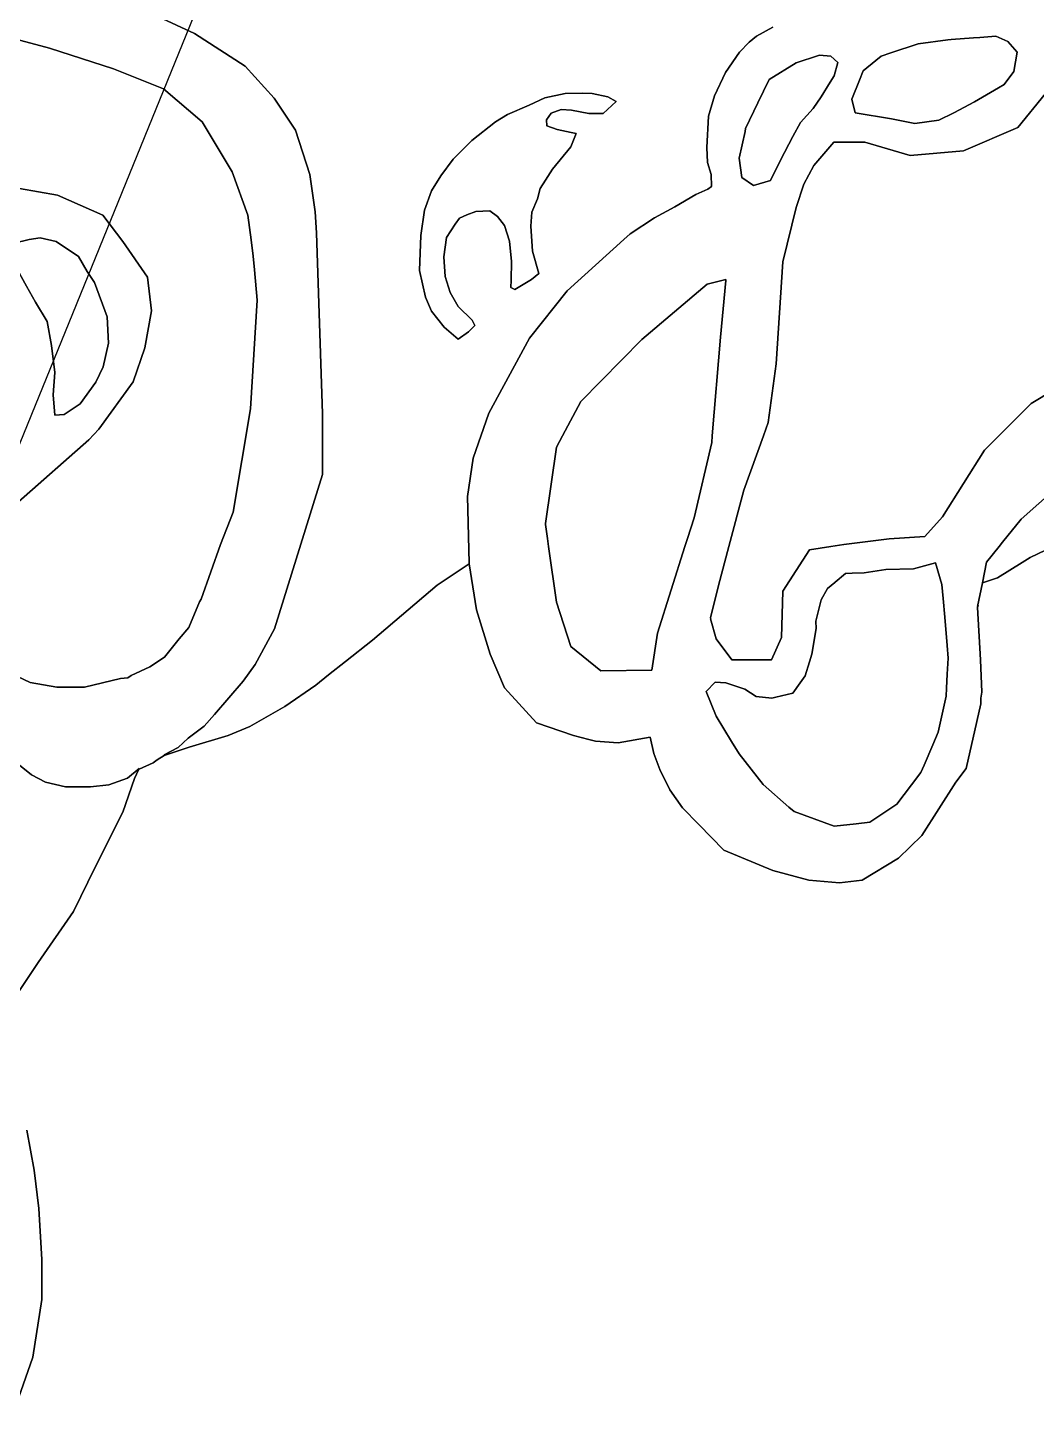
# Model space of a CAD drawing. Header units: inches. Extents: x 288635 to 1232953, y 676945 to 1655780.
# Drawn here: x 506323 to 521361, y 1356307 to 1377011 of the extents above; entities that cross this region are included whole.
import ezdxf

# ---------------------------------------------------------------- set-up
doc = ezdxf.new("R2010")
doc.units = ezdxf.units.IN
doc.header["$MEASUREMENT"] = 0
doc.layers.add('Images', color=7, linetype='Continuous')
picture_1 = doc.add_image_def('image4.jpg', size_in_pixel=(1536, 2752))
picture_2 = doc.add_image_def('image5.jpg', size_in_pixel=(2644, 3704))

msp = doc.modelspace()

# ---------------------------------------------------------------- linework, layer by layer
at = {"color": 1}
for points in [[(507736.3772, 1377429.6784), (508807.9419, 1376926.969), (509562.0059, 1376437.4889), (509998.5693, 1375961.2379), (510316.0699, 1375484.987), (510527.737, 1374823.5273), (510607.1122, 1374267.9012), (510629.4221, 1373952.668), (510717.5506, 1371255.3274), (510717.5506, 1370348.8768), (510003.1742, 1368046.9972), (509714.9557, 1367515.0726), (509535.0387, 1367266.3638), (509535.0387, 1367266.3638), (509107.6828, 1366771.4862), (508953.1659, 1366597.9191), (508716.0987, 1366418.0021), (508563.6984, 1366278.3018), (508356.0547, 1366171.5234), (508431.9755, 1366197.0839), (508356.0547, 1366158.0425), (508254.6515, 1366092.4286), (508192.4893, 1366052.206), (507984.8952, 1365953.8345), (507974.6059, 1365945.4507), (507984.8952, 1365967.3154), (507808.0469, 1365823.2176), (507530.763, 1365723.7341), (507257.7125, 1365691.984), (506883.0617, 1365691.984), (506586.7278, 1365761.8341), (506377.1774, 1365869.7844), (506199.6636, 1366017.0695)], [(517430.5454, 1377018.5321), (517191.7849, 1376886.4518), (517080.0247, 1376795.0116), (516937.7844, 1376647.6913), (516729.504, 1376342.8907), (516561.8636, 1375997.45), (516475.5035, 1375692.6494), (516450.1034, 1375225.2885), (516460.2634, 1375001.768), (516511.0635, 1374823.9677), (516516.1435, 1374646.1673), (516465.3434, 1374605.5273), (516282.4631, 1374524.2471), (515972.5825, 1374341.3667), (515667.7818, 1374178.8064), (515303.8919, 1373937.5731), (515211.5693, 1373852.6097), (514364.901, 1373090.6081), (513803.9832, 1372381.5234), (513198.6153, 1371266.0378), (512963.6648, 1370592.9365), (512881.3846, 1370023.3042), (512904.4621, 1369030.608), (512904.1535, 1369030.4023), (512904.4621, 1369017.1271), (512425.9485, 1368698.118), (511463.7986, 1367880.2907), (511059.6957, 1367562.7812), (510809.3831, 1367361.4428), (510617.1068, 1367206.7858), (510155.2749, 1366889.2764), (509635.714, 1366591.0099), (509308.5831, 1366456.3089), (508730.9125, 1366284.2471), (508356.0547, 1366158.0425), (508431.9755, 1366197.0839), (508356.0547, 1366171.5234), (508563.6984, 1366278.3018), (508716.0987, 1366418.0021), (508953.1659, 1366597.9191), (509107.6828, 1366771.4862), (509535.0387, 1367266.3638), (509714.9557, 1367515.0726), (510003.1742, 1368046.9972), (510717.5506, 1370348.8768), (510717.5506, 1371255.3274), (510629.4221, 1373952.668), (510607.1122, 1374267.9012), (510527.737, 1374823.5273), (510316.0699, 1375484.987), (509998.5693, 1375961.2379), (509562.0059, 1376437.4889), (508807.9419, 1376926.969), (507736.3772, 1377429.6784)], [(522144.5926, 1370577.0486), (521135.8666, 1369684.078), (520858.5101, 1369338.9448), (520807.7737, 1369275.8101), (520620.5647, 1369042.8534), (520558.5451, 1368736.2081), (520486.9235, 1368382.0873), (520493.7545, 1368402.381), (520486.9235, 1368368.6064), (520531.3736, 1367587.5548), (520549.0531, 1367106.3091), (520533.4529, 1367014.4391), (520533.7642, 1366928.6459), (520474.3666, 1366666.4772), (520315.577, 1365965.6125), (520162.2402, 1365762.6237), (519655.0718, 1364964.9996), (519305.3197, 1364628.2243), (518766.07, 1364298.2483), (518429.5194, 1364260.1482), (517972.3185, 1364298.2483), (517432.5674, 1364444.2986), (516702.3159, 1364749.0992), (516329.4508, 1365129.6522), (516086.3647, 1365377.7504), (515898.3239, 1365646.9906), (515745.9498, 1365950.233), (515660.9138, 1366190.5521), (515603.7637, 1366431.8525), (515127.5128, 1366349.3024), (514790.9621, 1366374.7024), (514690.3502, 1366399.8554), (514460.7614, 1366457.2526), (514272.3068, 1366522.237), (513908.3103, 1366647.753), (513484.7874, 1367110.8047), (513432.0594, 1367168.454), (513216.1589, 1367670.105), (513012.9585, 1368330.5063), (512904.4621, 1369017.1271), (512904.1535, 1369030.4023), (512904.4621, 1369030.608), (512881.3846, 1370023.3042), (512963.6648, 1370592.9365), (513198.6153, 1371266.0378), (513803.9832, 1372381.5234), (514364.901, 1373090.6081), (515211.5693, 1373852.6097), (515303.8919, 1373937.5731), (515667.7818, 1374178.8064), (515972.5825, 1374341.3667), (516282.4631, 1374524.2471), (516465.3434, 1374605.5273), (516516.1435, 1374646.1673), (516511.0635, 1374823.9677), (516460.2634, 1375001.768), (516450.1034, 1375225.2885), (516475.5035, 1375692.6494), (516561.8636, 1375997.45), (516729.504, 1376342.8907), (516937.7844, 1376647.6913), (517080.0247, 1376795.0116), (517191.7849, 1376886.4518), (517430.5454, 1377018.5321)], [(505991.36, 1367419.7565), (506360.4954, 1367245.8626), (506757.3712, 1367179.7167), (507170.7835, 1367179.7167), (507705.9019, 1367308.5507), (507816.8219, 1367319.943), (507865.5227, 1367354.4394), (508144.1213, 1367482.6652), (508362.403, 1367625.5405), (508580.6847, 1367899.3848), (508723.56, 1368070.0414), (508882.4444, 1368452.6862), (508909.0567, 1368491.3949), (509196.3714, 1369303.5842), (509385.1934, 1369788.9092), (509645.986, 1371327.5854), (509741.4958, 1372951.252), (509702.5482, 1373401.5925), (509684.9272, 1373605.3391), (509652.1959, 1373847.5504), (509652.1955, 1373847.5533), (509602.2447, 1374217.1893), (509370.7338, 1374862.1125), (508924.2485, 1375606.2546), (508345.4713, 1376102.3493), (507601.3292, 1376400.0062), (506645.7174, 1376706.2161), (505637.5404, 1376976.7026)], [(505637.5404, 1376976.7026), (506645.7174, 1376706.2161), (507601.3292, 1376400.0062), (508345.4713, 1376102.3493), (508924.2485, 1375606.2546), (509370.7338, 1374862.1125), (509602.2447, 1374217.1893), (509652.1955, 1373847.5533), (509652.1959, 1373847.5504), (509684.9272, 1373605.3391), (509702.5482, 1373401.5925), (509741.4958, 1372951.252), (509645.986, 1371327.5854), (509385.1934, 1369788.9092), (509196.3714, 1369303.5842), (508909.0567, 1368491.3949), (508882.4444, 1368452.6862), (508723.56, 1368070.0414), (508580.6847, 1367899.3848), (508362.403, 1367625.5405), (508144.1213, 1367482.6652), (507865.5227, 1367354.4394), (507816.8219, 1367319.943), (507705.9019, 1367308.5507), (507170.7835, 1367179.7167), (506757.3712, 1367179.7167), (506360.4954, 1367245.8626), (505991.36, 1367419.7565)], [(521500.1904, 1376030.3558), (521086.2571, 1375521.4595), (520275.969, 1375174.1932), (519482.2174, 1375108.0472), (518804.2213, 1375306.4851), (518341.1995, 1375306.4851), (518043.5427, 1374959.2188), (517894.7143, 1374678.0984), (517778.9588, 1374330.8321), (517580.5209, 1373520.544), (517481.302, 1371999.1868), (517365.5465, 1371122.7528), (517294.5601, 1370925.9268), (517001.7437, 1370114.0268), (516777.5695, 1369275.8101), (516621.4044, 1368691.8886), (516505.649, 1368212.3303), (516507.3901, 1368206.0624), (516505.649, 1368198.8494), (516588.3314, 1367901.1926), (516819.8423, 1367586.9992), (517415.156, 1367586.9992), (517563.9844, 1367917.729), (517580.5209, 1368612.2617), (517977.3967, 1369224.1119), (518297.9258, 1369275.8101), (518490.028, 1369306.7943), (519168.0241, 1369389.4768), (519697.1918, 1369422.5498), (519961.7757, 1369720.2066), (520590.1624, 1370712.3961), (520803.6931, 1370925.9268), (521284.695, 1371406.9287), (522276.8845, 1372002.2424)], [(522276.8845, 1372002.2424), (521284.695, 1371406.9287), (520803.6931, 1370925.9268), (520590.1624, 1370712.3961), (519961.7757, 1369720.2066), (519697.1918, 1369422.5498), (519168.0241, 1369389.4768), (518490.028, 1369306.7943), (518297.9258, 1369275.8101), (517977.3967, 1369224.1119), (517580.5209, 1368612.2617), (517563.9844, 1367917.729), (517415.156, 1367586.9992), (516819.8423, 1367586.9992), (516588.3314, 1367901.1926), (516505.649, 1368198.8494), (516507.3901, 1368206.0624), (516505.649, 1368212.3303), (516621.4044, 1368691.8886), (516777.5695, 1369275.8101), (517001.7437, 1370114.0268), (517294.5601, 1370925.9268), (517365.5465, 1371122.7528), (517481.302, 1371999.1868), (517580.5209, 1373520.544), (517778.9588, 1374330.8321), (517894.7143, 1374678.0984), (518043.5427, 1374959.2188), (518341.1995, 1375306.4851), (518804.2213, 1375306.4851), (519482.2174, 1375108.0472), (520275.969, 1375174.1932), (521086.2571, 1375521.4595), (521500.1904, 1376030.3558)], [(505916.3734, 1374663.1894), (506765.7128, 1374512.2642), (507442.5111, 1374215.0016), (507740.9617, 1373821.3008), (508109.2624, 1373294.2497), (508165.4974, 1372788.1348), (508069.3985, 1372237.3603), (507895.5366, 1371730.2579), (507383.7939, 1371023.5657), (507235.4932, 1370867.2487), (506185.2086, 1369942.2239)], [(506185.2086, 1369942.2239), (507235.4932, 1370867.2487), (507383.7939, 1371023.5657), (507895.5366, 1371730.2579), (508069.3985, 1372237.3603), (508165.4974, 1372788.1348), (508109.2624, 1373294.2497), (507740.9617, 1373821.3008), (507442.5111, 1374215.0016), (506765.7128, 1374512.2642), (505916.3734, 1374663.1894)], [(521613.3004, 1369275.8101), (521268.1053, 1369111.8424), (521149.8181, 1369037.4905), (520781.8594, 1368806.2022), (520781.8594, 1368806.2022), (520558.5451, 1368736.2081), (520620.5647, 1369042.8534), (520807.7737, 1369275.8101), (520858.5101, 1369338.9448), (521135.8666, 1369684.078), (522144.5926, 1370577.0486)], [(506012.2239, 1362372.5279), (506475.2456, 1363073.6751), (507004.4134, 1363834.3537), (507328.5286, 1364495.8134), (507740.2788, 1365315.2101), (507913.4658, 1365815.528), (507974.6059, 1365945.4507), (507984.8952, 1365953.8345), (508192.4893, 1366052.206), (508254.6515, 1366092.4286), (508356.0547, 1366158.0425), (508730.9125, 1366284.2471), (509308.5831, 1366456.3089), (509635.714, 1366591.0099), (510155.2749, 1366889.2764), (510617.1068, 1367206.7858), (510809.3831, 1367361.4428), (511059.6957, 1367562.7812), (511463.7986, 1367880.2907), (512425.9485, 1368698.118), (512904.4621, 1369017.1271), (513012.9585, 1368330.5063), (513216.1589, 1367670.105), (513432.0594, 1367168.454), (513484.7874, 1367110.8047), (513908.3103, 1366647.753), (514272.3068, 1366522.237), (514460.7614, 1366457.2526), (514690.3502, 1366399.8554), (514790.9621, 1366374.7024), (515127.5128, 1366349.3024), (515603.7637, 1366431.8525), (515660.9138, 1366190.5521), (515745.9498, 1365950.233), (515898.3239, 1365646.9906), (516086.3647, 1365377.7504), (516329.4508, 1365129.6522), (516702.3159, 1364749.0992), (517432.5674, 1364444.2986), (517972.3185, 1364298.2483), (518429.5194, 1364260.1482), (518766.07, 1364298.2483), (519305.3197, 1364628.2243), (519655.0718, 1364964.9996), (520162.2402, 1365762.6237), (520315.577, 1365965.6125), (520474.3666, 1366666.4772), (520533.7642, 1366928.6459), (520533.4529, 1367014.4391), (520549.0531, 1367106.3091), (520531.3736, 1367587.5548), (520486.9235, 1368368.6064), (520493.7545, 1368402.381), (520486.9235, 1368382.0873), (520558.5451, 1368736.2081), (520781.8594, 1368806.2022), (521149.8181, 1369037.4905), (521268.1053, 1369111.8424), (521613.3004, 1369275.8101)], [(506199.6636, 1366017.0695), (506377.1774, 1365869.7844), (506586.7278, 1365761.8341), (506883.0617, 1365691.984), (507257.7125, 1365691.984), (507530.763, 1365723.7341), (507808.0469, 1365823.2176), (507984.8952, 1365967.3154), (507974.6059, 1365945.4507), (507913.4658, 1365815.528), (507740.2788, 1365315.2101), (507328.5286, 1364495.8134), (507004.4134, 1363834.3537), (506475.2456, 1363073.6751), (506012.2239, 1362372.5279)], [(506151.1304, 1356478.6706), (506395.8705, 1357186.4325), (506534.777, 1358046.33), (506534.777, 1358059.8109), (506534.777, 1358628.4145), (506534.777, 1358641.8954), (506488.4748, 1359402.574), (506415.7143, 1359978.0439), (506309.8807, 1360573.3576)], [(506309.8807, 1360573.3576), (506415.7143, 1359978.0439), (506488.4748, 1359402.574), (506534.777, 1358641.8954), (506534.777, 1358628.4145), (506534.777, 1358059.8109), (506534.777, 1358046.33), (506395.8705, 1357186.4325), (506151.1304, 1356478.6706)]]:
    msp.add_lwpolyline(points, dxfattribs=at)
for points in [[(519203.4586, 1375651.1558), (519550.1934, 1375582.9457), (519907.3816, 1375630.5708), (520129.632, 1375741.6961), (520439.1951, 1375908.3839), (520797.4348, 1376113.0923), (520883.696, 1376162.3844), (521026.5713, 1376360.8223), (521074.1964, 1376646.5729), (520939.2586, 1376805.3232), (520756.6958, 1376884.6984), (520519.1069, 1376867.7277), (520423.3201, 1376860.8858), (520089.9444, 1376837.0733), (520040.7366, 1376830.7239), (519597.8185, 1376773.5731), (519192.2234, 1376634.972), (519047.6178, 1376585.5569), (518833.9987, 1376411.9913), (518779.3933, 1376367.6244), (518724.2559, 1376229.781), (518611.7529, 1375948.5236), (518661.1916, 1375741.6961), (519203.4586, 1375651.1558)], [(519907.3816, 1375630.5708), (519550.1934, 1375582.9457), (519203.4586, 1375651.1558), (518661.1916, 1375741.6961), (518611.7529, 1375948.5236), (518724.2559, 1376229.781), (518779.3933, 1376367.6244), (518833.9987, 1376411.9913), (519047.6178, 1376585.5569), (519192.2234, 1376634.972), (519597.8185, 1376773.5731), (520040.7366, 1376830.7239), (520089.9444, 1376837.0733), (520423.3201, 1376860.8858), (520519.1069, 1376867.7277), (520756.6958, 1376884.6984), (520939.2586, 1376805.3232), (521074.1964, 1376646.5729), (521026.5713, 1376360.8223), (520883.696, 1376162.3844), (520797.4348, 1376113.0923), (520439.1951, 1375908.3839), (520129.632, 1375741.6961), (519907.3816, 1375630.5708)], [(517548.2733, 1375037.9942), (517733.4416, 1375391.7642), (517845.0827, 1375596.4395), (518033.9043, 1375805.4921), (518153.8176, 1375983.3487), (518285.662, 1376198.0667), (518345.1462, 1376294.9409), (518400.7088, 1376493.3788), (518297.5211, 1376588.629), (518130.8332, 1376604.504), (518115.3385, 1376599.2217), (517781.5825, 1376485.4413), (517376.7692, 1376239.3783), (517210.2035, 1375891.1045), (517027.5185, 1375509.1269), (517018.0083, 1375464.7462), (516932.2683, 1375064.626), (516971.9559, 1374778.8754), (517146.5813, 1374659.8127), (517400.5818, 1374731.2503), (517548.2733, 1375037.9942)], [(517400.5818, 1374731.2503), (517146.5813, 1374659.8127), (516971.9559, 1374778.8754), (516932.2683, 1375064.626), (517018.0083, 1375464.7462), (517027.5185, 1375509.1269), (517210.2035, 1375891.1045), (517376.7692, 1376239.3783), (517781.5825, 1376485.4413), (518115.3385, 1376599.2217), (518130.8332, 1376604.504), (518297.5211, 1376588.629), (518400.7088, 1376493.3788), (518345.1462, 1376294.9409), (518285.662, 1376198.0667), (518153.8176, 1375983.3487), (518033.9043, 1375805.4921), (517845.0827, 1375596.4395), (517733.4416, 1375391.7642), (517548.2733, 1375037.9942), (517400.5818, 1374731.2503)], [(515097.7624, 1375913.2065), (514904.722, 1375730.3262), (514691.3616, 1375730.3262), (514432.281, 1375781.1263), (514274.8007, 1375791.2863), (514127.4804, 1375735.4062), (514056.3603, 1375638.886), (514061.4403, 1375547.4458), (514218.9206, 1375491.5657), (514427.201, 1375450.9256), (514498.3212, 1375435.6856), (514422.121, 1375237.5652), (514147.8005, 1374902.2845), (514043.9459, 1374737.6899), (513962.2614, 1374612.894), (513924.28, 1374460.3236), (513837.9199, 1374262.2032), (513822.6798, 1374053.9228), (513848.0799, 1373678.0021), (513944.6001, 1373347.8014), (513832.8398, 1373256.3612), (513583.9193, 1373109.0409), (513528.0392, 1373139.521), (513533.1192, 1373246.2012), (513538.1993, 1373525.6018), (513507.7192, 1373830.4024), (513431.519, 1374064.0828), (513324.8388, 1374196.1631), (513211.9106, 1374281.2226), (513005.5352, 1374273.2851), (512867.6379, 1374221.5632), (512760.9577, 1374170.763), (512694.9176, 1374084.4029), (512567.9173, 1373881.2025), (512527.2772, 1373596.7219), (512547.5973, 1373302.0813), (512623.7974, 1373063.3208), (512740.6377, 1372855.0404), (512948.9181, 1372651.84), (512989.5582, 1372570.5598), (512893.038, 1372479.1197), (512740.6377, 1372367.3594), (512532.3572, 1372545.1598), (512344.3969, 1372783.9203), (512252.9567, 1372992.2007), (512166.5965, 1373393.5215), (512181.8365, 1373911.6825), (512237.7167, 1374292.6833), (512344.3969, 1374577.1639), (512481.6489, 1374802.0106), (512664.222, 1375053.5558), (512942.0351, 1375331.3689), (513299.2233, 1375609.1819), (513475.1663, 1375717.147), (513797.2798, 1375857.3264), (514030.9602, 1375964.0066), (514335.7609, 1376030.0468), (514589.7614, 1376035.1268), (514737.0817, 1376030.0468), (514970.7621, 1375979.2467), (515097.7624, 1375913.2065)], [(512532.3572, 1372545.1598), (512740.6377, 1372367.3594), (512893.038, 1372479.1197), (512989.5582, 1372570.5598), (512948.9181, 1372651.84), (512740.6377, 1372855.0404), (512623.7974, 1373063.3208), (512547.5973, 1373302.0813), (512527.2772, 1373596.7219), (512567.9173, 1373881.2025), (512694.9176, 1374084.4029), (512760.9577, 1374170.763), (512867.6379, 1374221.5632), (513005.5352, 1374273.2851), (513211.9106, 1374281.2226), (513324.8388, 1374196.1631), (513431.519, 1374064.0828), (513507.7192, 1373830.4024), (513538.1993, 1373525.6018), (513533.1192, 1373246.2012), (513528.0392, 1373139.521), (513583.9193, 1373109.0409), (513832.8398, 1373256.3612), (513944.6001, 1373347.8014), (513848.0799, 1373678.0021), (513822.6798, 1374053.9228), (513837.9199, 1374262.2032), (513924.28, 1374460.3236), (513962.2614, 1374612.894), (514043.9459, 1374737.6899), (514147.8005, 1374902.2845), (514422.121, 1375237.5652), (514498.3212, 1375435.6856), (514427.201, 1375450.9256), (514218.9206, 1375491.5657), (514061.4403, 1375547.4458), (514056.3603, 1375638.886), (514127.4804, 1375735.4062), (514274.8007, 1375791.2863), (514432.281, 1375781.1263), (514691.3616, 1375730.3262), (514904.722, 1375730.3262), (515097.7624, 1375913.2065), (514970.7621, 1375979.2467), (514737.0817, 1376030.0468), (514589.7614, 1376035.1268), (514335.7609, 1376030.0468), (514030.9602, 1375964.0066), (513797.2798, 1375857.3264), (513475.1663, 1375717.147), (513299.2233, 1375609.1819), (512942.0351, 1375331.3689), (512664.222, 1375053.5558), (512481.6489, 1374802.0106), (512344.3969, 1374577.1639), (512237.7167, 1374292.6833), (512181.8365, 1373911.6825), (512166.5965, 1373393.5215), (512252.9567, 1372992.2007), (512344.3969, 1372783.9203), (512532.3572, 1372545.1598)], [(506700.4546, 1371536.5735), (506724.2671, 1371234.9479), (506867.1424, 1371242.8854), (507105.2679, 1371401.6357), (507335.4558, 1371727.0739), (507446.5811, 1371957.2619), (507525.9562, 1372306.5126), (507506.5058, 1372699.1468), (507317.1132, 1373213.2125), (507208.8098, 1373375.6675), (507081.4553, 1373600.3276), (506748.0797, 1373822.5781), (506509.9542, 1373878.1407), (506343.2664, 1373854.3282), (506121.0159, 1373798.7655), (506049.5783, 1373711.4529), (506057.5158, 1373568.5776), (506168.641, 1373401.8897), (506303.5788, 1373155.8268), (506438.5165, 1372917.7013), (506611.5821, 1372628.7807), (506675.8442, 1372275.339), (506724.2671, 1371869.9492), (506700.4546, 1371536.5735)], [(506867.1424, 1371242.8854), (506724.2671, 1371234.9479), (506700.4546, 1371536.5735), (506724.2671, 1371869.9492), (506675.8442, 1372275.339), (506611.5821, 1372628.7807), (506438.5165, 1372917.7013), (506303.5788, 1373155.8268), (506168.641, 1373401.8897), (506057.5158, 1373568.5776), (506049.5783, 1373711.4529), (506121.0159, 1373798.7655), (506343.2664, 1373854.3282), (506509.9542, 1373878.1407), (506748.0797, 1373822.5781), (507081.4553, 1373600.3276), (507208.8098, 1373375.6675), (507317.1132, 1373213.2125), (507506.5058, 1372699.1468), (507525.9562, 1372306.5126), (507446.5811, 1371957.2619), (507335.4558, 1371727.0739), (507105.2679, 1371401.6357), (506867.1424, 1371242.8854)], [(515629.4492, 1367431.4719), (515711.8974, 1367983.875), (516121.8383, 1369275.8101), (516159.8442, 1369395.5861), (516257.6016, 1369703.6701), (516522.1855, 1370828.1515), (516530.4192, 1370925.9268), (516654.4774, 1372399.1182), (516734.4273, 1373244.302), (516733.1219, 1373243.9833), (516734.4273, 1373257.7829), (516456.0395, 1373189.8142), (515480.3865, 1372362.9896), (514570.8795, 1371436.9461), (514296.674, 1370925.9268), (514207.0767, 1370758.95), (514041.7118, 1369617.9321), (514042.6816, 1369611.1432), (514041.7118, 1369604.4512), (514071.5497, 1369395.5861), (514088.6605, 1369275.8101), (514207.0767, 1368446.8968), (514422.0511, 1367785.4371), (514868.5363, 1367421.6343), (515629.4492, 1367431.4719)], [(516734.4273, 1373257.7829), (516733.1219, 1373243.9833), (516734.4273, 1373244.302), (516654.4774, 1372399.1182), (516530.4192, 1370925.9268), (516522.1855, 1370828.1515), (516257.6016, 1369703.6701), (516159.8442, 1369395.5861), (516121.8383, 1369275.8101), (515711.8974, 1367983.875), (515629.4492, 1367431.4719), (514868.5363, 1367421.6343), (514422.0511, 1367785.4371), (514207.0767, 1368446.8968), (514088.6605, 1369275.8101), (514071.5497, 1369395.5861), (514041.7118, 1369604.4512), (514042.6816, 1369611.1432), (514041.7118, 1369617.9321), (514207.0767, 1370758.95), (514296.674, 1370925.9268), (514570.8795, 1371436.9461), (515480.3865, 1372362.9896), (516456.0395, 1373189.8142), (516734.4273, 1373257.7829)], [(518014.4163, 1367670.8299), (517979.723, 1367557.4985), (517915.1974, 1367346.7147), (517840.5714, 1367242.7713), (517729.9887, 1367088.7454), (517480.1067, 1367030.2624), (517419.1026, 1367015.9849), (517183.3099, 1367039.8828), (517015.6123, 1367148.2768), (516731.1846, 1367240.8811), (516572.4343, 1367254.1103), (516440.1424, 1367115.2038), (516585.6635, 1366744.7864), (516817.3205, 1366366.1163), (516929.6225, 1366182.5457), (517108.3956, 1365954.1134), (517286.8107, 1365726.1385), (517671.9927, 1365390.4799), (517749.8325, 1365322.6481), (518345.1462, 1365104.3665), (518674.5533, 1365140.9672), (518880.9285, 1365163.8978), (519191.9669, 1365372.9564), (519284.4189, 1365435.0963), (519502.6394, 1365722.0158), (519641.6071, 1365904.7326), (519690.0572, 1366017.7828), (519819.7945, 1366320.5032), (519899.5764, 1366506.6609), (519929.6497, 1366641.9908), (520018.6391, 1367042.4433), (520024.2056, 1367162.1228), (520033.9722, 1367372.105), (520045.0975, 1367611.2986), (520030.5851, 1367802.0327), (519998.7953, 1368219.8414), (519972.1263, 1368501.771), (519952.4931, 1368709.3216), (519859.8888, 1369033.4368), (519532.3079, 1368943.0697), (519119.054, 1368934.2179), (518794.9387, 1368881.3011), (518618.3636, 1368877.0969), (518517.1257, 1368874.6865), (518361.239, 1368744.7809), (518356.1608, 1368738.3277), (518249.2244, 1368647.7382), (518151.4838, 1368478.2295), (518075.4555, 1368161.7194), (518080.5623, 1368054.4765), (518014.4163, 1367670.8299)], [(520018.6391, 1367042.4433), (519929.6497, 1366641.9908), (519899.5764, 1366506.6609), (519819.7945, 1366320.5032), (519690.0572, 1366017.7828), (519641.6071, 1365904.7326), (519502.6394, 1365722.0158), (519284.4189, 1365435.0963), (519191.9669, 1365372.9564), (518880.9285, 1365163.8978), (518674.5533, 1365140.9672), (518345.1462, 1365104.3665), (517749.8325, 1365322.6481), (517671.9927, 1365390.4799), (517286.8107, 1365726.1385), (517108.3956, 1365954.1134), (516929.6225, 1366182.5457), (516817.3205, 1366366.1163), (516585.6635, 1366744.7864), (516440.1424, 1367115.2038), (516572.4343, 1367254.1103), (516731.1846, 1367240.8811), (517015.6123, 1367148.2768), (517183.3099, 1367039.8828), (517419.1026, 1367015.9849), (517480.1067, 1367030.2624), (517729.9887, 1367088.7454), (517840.5714, 1367242.7713), (517915.1974, 1367346.7147), (517979.723, 1367557.4985), (518014.4163, 1367670.8299), (518080.5623, 1368054.4765), (518075.4555, 1368161.7194), (518151.4838, 1368478.2295), (518249.2244, 1368647.7382), (518356.1608, 1368738.3277), (518361.239, 1368744.7809), (518517.1257, 1368874.6865), (518618.3636, 1368877.0969), (518794.9387, 1368881.3011), (519119.054, 1368934.2179), (519532.3079, 1368943.0697), (519859.8888, 1369033.4368), (519952.4931, 1368709.3216), (519972.1263, 1368501.771), (519998.7953, 1368219.8414), (520030.5851, 1367802.0327), (520045.0975, 1367611.2986), (520033.9722, 1367372.105), (520024.2056, 1367162.1228), (520018.6391, 1367042.4433)]]:
    msp.add_lwpolyline(points, close=True, dxfattribs=at)

# ---------------------------------------------------------------- pictures from other files: only their frames are drawn
at = {"layer": 'Images'}
image = msp.add_image(picture_1, insert=(512172.3558, 1384013.6564), size_in_units=(38934.3108, 69757.3068), rotation=-22.287740708, dxfattribs=at)
image.dxf.flags = 7
image = msp.add_image(picture_2, insert=(488564.8439, 1327527.3731), size_in_units=(43695.7232, 61213.6758), rotation=-22.17094651, dxfattribs=at)
image.dxf.flags = 7

doc.saveas('drawing.dxf')
